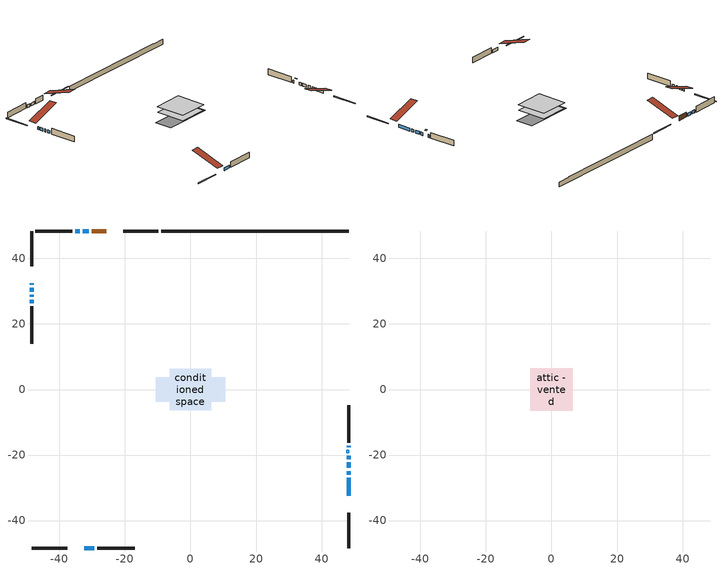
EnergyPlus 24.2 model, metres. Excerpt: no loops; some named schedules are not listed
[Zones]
conditioned space
 floor adiabatic (AdiabaticFloorConstruction): -6.36,-6.36 -6.36,6.36 6.36,6.36 6.36,-6.36 z0.36
 floor foundation (Slab1 construction): -10.55,-3.78 -10.55,3.78 10.55,3.78 10.55,-3.78 z-1.88
 wall outside (RimJoist1 construction): -9.84,48.39 -20.58,48.39 / -48.39,-48.39 -37.65,-48.39 / -48.39,48.39 -48.39,37.65 / 48.39,-48.39 48.39,-37.65 z0.36:0.66
 wall outside (AdiabaticWallConstruction 1): -25.76,48.39 -30.08,48.39 z0.36:2.39
 wall outside (AdiabaticWallConstruction): -31.01,48.39 -32.94,48.39 / 48.39,-32.47 48.39,-26.88 / 48.39,-25.95 48.39,-24.88 / 48.39,-23.96 48.39,-22.19 / 48.39,-21.27 48.39,-20.24 / -48.39,32.47 -48.39,32.02 / 48.39,-17.63 48.39,-17.18 / -33.87,48.39 -35.11,48.39 / -32.47,-48.39 -29.41,-48.39 / -48.39,31.09 -48.39,29.87 / -48.39,28.94 -48.39,28.37 / -48.39,27.44 -48.39,26.3 z0.36:1.58
 wall outside (Wall1 construction): -36.04,48.39 -47.46,48.39 / -28.48,-48.39 -17.06,-48.39 / -48.39,25.37 -48.39,13.95 / 48.39,-16.25 48.39,-4.83 z0.36:2.8
 wall foundation (FoundationWall1 construction): -8.91,48.39,-1.88 -8.91,48.39,0.36 42.66,48.39,0.36 42.66,48.39,0.17 48.39,48.39,0.17 48.39,48.39,-1.88
 window (WindowConstruction): -31.01,48.39 -32.94,48.39 z0.36:1.58
 window (WindowConstruction 6): 48.39,-32.47 48.39,-26.88 z0.36:1.58
 window (WindowConstruction 7): 48.39,-25.95 48.39,-24.89 z0.36:1.58
 window (WindowConstruction 8): 48.39,-23.96 48.39,-22.19 z0.36:1.58
 window (WindowConstruction 9): 48.39,-21.26 48.39,-20.24 z0.36:1.58
 window (WindowConstruction 10): -48.39,32.47 -48.39,32.02 z0.36:1.58
 window (WindowConstruction 11): 48.39,-17.62 48.39,-17.18 z0.36:1.58
 window (WindowConstruction 1): -33.87,48.39 -35.11,48.39 z0.36:1.58
 window (WindowConstruction 2): -32.47,-48.39 -29.41,-48.39 z0.36:1.58
 window (WindowConstruction 3): -48.39,31.09 -48.39,29.87 z0.36:1.58
 window (WindowConstruction 4): -48.39,28.94 -48.39,28.37 z0.36:1.58
 window (WindowConstruction 5): -48.39,27.44 -48.39,26.3 z0.36:1.58
 door (Door): -25.76,48.39 -30.08,48.39 z0.36:2.39
 ceiling adiabatic (AdiabaticFloorConstruction): 6.36,-6.36 6.36,6.36 -6.36,6.36 -6.36,-6.36 z0.36
 roof outside (AdiabaticRoofConstruction): 48.39,-18.55,2.8 47.67,-18.55,3.04 47.67,-19.31,3.04 48.39,-19.31,2.8
 skylight (SkylightConstruction): 48.39,-18.55,2.8 47.68,-18.55,3.04 47.68,-19.31,3.04 48.39,-19.31,2.8
attic - vented
 floor to conditioned space (Floor1 construction Reversed): -6.47,-6.47 -6.47,6.47 6.47,6.47 6.47,-6.47 z2.8
 roof outside (Roof1 construction): -24.84,48.39,2.8 -24.84,35.78,7 -21.51,35.78,7 -21.51,48.39,2.8; -33.4,-48.39,2.8 -33.4,-35.78,7 -36.72,-35.78,7 -36.72,-48.39,2.8; -48.39,33.4,2.8 -35.78,33.4,7 -35.78,36.72,7 -48.39,36.72,2.8; 48.39,-33.4,2.8 35.78,-33.4,7 35.78,-36.72,7 48.39,-36.72,2.8
[Building]
Building 1: Terrain=Suburbs
[Site:Location]
Regina Intl AP_SK: Latitude {deg}=50.43; Longitude {deg}=-104.67; Time Zone {hr}=-6; Elevation {m}=578; Keep Site Location Information=Yes
[Site:GroundTemperature:Shallow]
-2.28208, -4.75844, -4.95676, -3.7816, 0.936024, 5.63167, 9.70254, 12.2813, 12.5004, 10.403, 6.43594, 1.88434
[Site:WaterMainsTemperature]
Calculation Method=Schedule; Temperature Schedule=mains temperature schedule
[Material] Roughness=Rough; Thermal Absorptance=0.9
Name | Thickness {m} | Conductivity {W/m-K} | Density {kg/m3} | Specific Heat {J/kg-K} | Solar Absorptance | Visible Absorptance
asphalt or fiberglass shingles | 0.00635 | 0.162714 | 1121.4 | 1465.45 | 0.84 | 0.84
asphalt or fiberglass shingles 1 | 0.00635 | 0.162714 | 1121.4 | 1465.45 | 0.7 | 0.7
ceiling loosefill ins | 0.0846667 | 0.0480833 | 16.02 | 1046.75 | 0.7 | 0.7
ceiling stud and cavity | 0.1397 | 0.079977 | 65.682 | 1177.47 | 0.7 | 0.7
concrete 4.0 in. | 0.1016 | 1.803125 | 2242.8 | 837.4 | 0.7 | 0.7
concrete 8.0 in. | 0.2032 | 1.803125 | 2242.8 | 837.4 | 0.7 | 0.7
door material | 0.04445 | 0.0451087 | 512.64 | 1214.23 | 0.7 | 0.7
exterior vertical ins | 0.0215056 | 0.029427 | 32.04 | 1214.23 | 0.7 | 0.7
floor covering | 0.0127 | 0.0433444 | 54.468 | 1339.84 | 0.6 | 0.6
floor rigid ins; roof rigid ins; wall rigid ins 1 | 0.512978 | 0.029427 | 32.04 | 1214.23 | 0.7 | 0.7
floor stud and cavity | 0.1397 | 1.75129 | 37.0049 | 1207.88 | 0.7 | 0.7
furniture material conditioned space 1 | 0.1524 | 0.115458 | 640.8 | 1214.23 | 0.6 | 0.6
gypsum board | 0.0127 | 0.160291 | 801 | 837.4 | 0.6 | 0.6
gypsum board 1 | 0.0127 | 0.160291 | 801 | 837.4 | 0.7 | 0.7
osb sheathing 0.5 in. | 0.0127 | 0.115458 | 512.64 | 1214.23 | 0.7 | 0.7
osb sheathing 0.75 in. | 0.01905 | 0.115458 | 512.64 | 1214.23 | 0.7 | 0.7
osb sheathing 2.0 in. | 0.0508 | 0.115458 | 512.64 | 1214.23 | 0.7 | 0.7
rim joist rigid ins; wall rigid ins | 0.051816 | 0.029427 | 32.04 | 1214.23 | 0.7 | 0.7
rim joist stud and cavity | 0.0508 | 0.0439398 | 125.044 | 1163.47 | 0.6 | 0.6
roof stud and cavity | 0.18415 | 1.78685 | 37.0049 | 1207.88 | 0.6 | 0.6
wall stud and cavity | 0.1397 | 0.212138 | 139.0536 | 1170.24 | 0.7 | 0.7
wall stud and cavity 1 | 0.0889 | 0.380278 | 52.3479 | 1209.89 | 0.7 | 0.7
wall stud and cavity 2 | 0.0889 | 0.391764 | 83.0341 | 1211.67 | 0.7 | 0.7
wood siding | 0.0254 | 0.102417 | 544.68 | 1172.36 | 0 | 0
wood siding 1; wood siding 2; wood siding 3 | 0.0254 | 0.102417 | 544.68 | 1172.36 | 0.7 | 0.7
[WindowMaterial:SimpleGlazingSystem]
Name | U-Factor {W/m2-K} | Solar Heat Gain Coefficient
SkylightMaterial | 2.47563 | 0.5978
WindowMaterial | 2.17127 | 0.57
WindowMaterial 1 | 2.08155 | 0.6
WindowMaterial 10 | 3.1388 | 0.53
WindowMaterial 2 | 2.151962 | 0.58
WindowMaterial 3 | 2.9219 | 0.66
WindowMaterial 4 | 2.96164 | 0.62
WindowMaterial 5 | 2.92474 | 0.66
WindowMaterial 6 | 2.86625 | 0.71
WindowMaterial 7 | 2.927009 | 0.66
WindowMaterial 8 | 2.16275 | 0.57
WindowMaterial 9 | 2.92871 | 0.66
[Construction]
AdiabaticFloorConstruction: floor stud and cavity, floor rigid ins, osb sheathing 0.75 in., floor covering
AdiabaticRoofConstruction: asphalt or fiberglass shingles 1, roof rigid ins, osb sheathing 0.75 in., roof stud and cavity
AdiabaticWallConstruction: wood siding 2, wall rigid ins 1, wall stud and cavity 1, gypsum board
AdiabaticWallConstruction 1: wood siding 3, wall rigid ins 1, wall stud and cavity 1, gypsum board
Door: door material
Floor1 construction Reversed: gypsum board, ceiling stud and cavity, ceiling loosefill ins
FoundationWall1 construction: concrete 8.0 in., gypsum board 1
furniture construction conditioned space 1: furniture material conditioned space 1
PartitionWallConstruction: gypsum board, wall stud and cavity 2, gypsum board
RimJoist1 construction: wood siding 1, rim joist rigid ins, osb sheathing 2.0 in., rim joist stud and cavity
Roof1 construction: asphalt or fiberglass shingles
SkylightConstruction: SkylightMaterial
Slab1 construction: concrete 4.0 in.
Wall1 construction: wood siding, wall rigid ins, osb sheathing 0.5 in., wall stud and cavity, gypsum board
WindowConstruction: WindowMaterial
WindowConstruction 1: WindowMaterial 1
WindowConstruction 10; WindowConstruction 11: WindowMaterial 10
WindowConstruction 2: WindowMaterial 2
WindowConstruction 3: WindowMaterial 3
WindowConstruction 4: WindowMaterial 4
WindowConstruction 5: WindowMaterial 5
WindowConstruction 6: WindowMaterial 6
WindowConstruction 7: WindowMaterial 7
WindowConstruction 8: WindowMaterial 8
WindowConstruction 9: WindowMaterial 9
[Zone] Multiplier=1; Part of Total Floor Area=Yes
Name | Volume {m3}
attic - vented | 115.022
conditioned space | 803
[Space]
Name | Zone | Volume {m3}
attic - vented 1 | attic - vented | 115.022
conditioned space 1 | conditioned space | 803
[ZoneInfiltration:EffectiveLeakageArea]
infil attic - vented 1: Zone or Space=attic - vented 1; Schedule=Always On Discrete; Effective Air Leakage Area {cm2}=5295.17; Stack Coefficient=0.000292376; Wind Coefficient=1.15529e-05
[ZoneMixing]
whole house fan mix: Zone or Space=attic - vented; Schedule=Always On Continuous; Design Flow Rate Calculation Method=Flow/Zone; Design Flow Rate {m3/s}=0; Source Zone or Space=conditioned space
[SurfaceProperty:ExposedFoundationPerimeter]
Slab1: Exposed Perimeter Calculation Method=TotalExposedPerimeter; Total Exposed Perimeter {m}=57.302
[InternalMass] Zone or ZoneList=conditioned space; Space or SpaceList=conditioned space 1
Name | Construction | Surface Area {m2}
furniture mass conditioned space 1 | furniture construction conditioned space 1 | 128.488
partition wall mass | PartitionWallConstruction | 321.22
[Lights]
interior lighting: Zone or ZoneList or Space or SpaceList=conditioned space 1; Schedule=interior lighting schedule; Design Level Calculation Method=LightingLevel; Lighting Level {W}=343.2; Return Air Fraction=0; Fraction Radiant=0.6; Fraction Visible=0.2; Fraction Replaceable=1
[People]
occupants: Zone or ZoneList or Space or SpaceList=conditioned space 1; Number of People Schedule=occupants schedule; Number of People Calculation Method=People; Number of People=3; Fraction Radiant=0.314171; Sensible Heat Fraction=0.56303; Activity Level Schedule=occupants activity schedule; Carbon Dioxide Generation Rate {m3/s-W}=0; Enable ASHRAE 55 Comfort Warnings=No; Mean Radiant Temperature Calculation Type=EnclosureAveraged
[ElectricEquipment] Zone or ZoneList or Space or SpaceList=conditioned space 1; Design Level Calculation Method=EquipmentLevel
Name | Schedule | Design Level {W} | Fraction Latent | Fraction Radiant | Fraction Lost
clothes dryer | clothes dryer schedule | 140.772 | 0.015 | 0.081 | 0.85
clothes washer | clothes washer schedule | 32.1985 | 0.03 | 0.162 | 0.7
cooking range | cooking range schedule | 215.147 | 0.08 | 0.432 | 0.2
dishwasher | dishwasher schedule | 66.8632 | 0.3 | 0.18 | 0.4
fridge | fridge schedule | 72.9452 | 0 | 0.6 | 0
mech vent house fan | mech vent house fan schedule | 0 | 0 | 0 | 1
mech vent house fan cfis | mech vent house fan cfis schedule | 0 | 0 | 0 | 0
misc plug loads | misc plug loads schedule | 494.7 | 0.045 | 0.513 | 0.1
whole house fan | Always On Discrete | 0 | 0 | 0 | 1
[OtherEquipment] Zone or ZoneList or Space or SpaceList=conditioned space 1; Design Level Calculation Method=EquipmentLevel
Name | Fuel Type | Schedule | Design Level {W} | Fraction Latent | Fraction Radiant | Fraction Lost
clothes dryer 1 | Electricity | clothes dryer schedule | 0 | 0.015 | 0.081 | 0.85
cooking range 1 | Electricity | cooking range schedule | 0 | 0.08 | 0.432 | 0.2
general water use latent | None | general water use schedule | 62.594 | 1 | 0 | 0
general water use sensible | None | general water use schedule | -61.6891 | 0 | 0.6 | 0
mech vent house fan latent load | None | Always On Discrete | 0 | 1 | 0 | 0
mech vent house fan sensible load | None | Always On Discrete | 0 | 0 | 0 | 0
water heater energy adjustment1 | NaturalGas | Always On Discrete | 0.01 | 0 | 0 | 1
[ZoneInfiltration:DesignFlowRate] Zone or ZoneList or Space or SpaceList=conditioned space 1; Schedule=Always On Discrete; Design Flow Rate Calculation Method=Flow/Zone; Design Flow Rate {m3/s}=0
infil flow; natural vent flow; whole house fan flow
[AvailabilityManager:Scheduled]
central ac and furnace airloop Availability Manager: Schedule=Always On Discrete
[Foundation:Kiva]
Foundation Kiva 1: Initial Indoor Air Temperature {C}=21; Wall Height Above Grade {m}=0.359999; Wall Depth Below Slab {m}=0.2032; Custom Block Material Name 1=exterior vertical ins; Custom Block Depth 1 {m}=2.24001; Custom Block X Position 1 {m}=0.2159; Custom Block Z Position 1 {m}=0
[Foundation:Kiva:Settings]
Soil Conductivity {W/m-K}=0.849921; Soil Density {kg/m3}=1842.3; Soil Specific Heat {J/kg-K}=418.7; Ground Solar Absorptivity=0.9; Ground Thermal Absorptivity=0.9; Ground Surface Roughness {m}=0.03; Far-Field Width {m}=40; Deep-Ground Boundary Condition=ZeroFlux; Deep-Ground Depth {m}=40; Minimum Cell Dimension {m}=0.2; Maximum Cell Growth Coefficient=3; Simulation Timestep=Timestep
[Exterior:Lights]
exterior lighting: Schedule=exterior lighting schedule; Design Level {W}=75.6
[EnergyManagementSystem:GlobalVariable]
central_ac_and_furnace_airloop_Fan_RTF
infil_program_Qfan
infil_program_Qinf
natural_vent_program_Qnv
natural_vent_program_Qwhf
[EnergyManagementSystem:Sensor]
Name | Output:Variable or Output:Meter Index Key | Output:Variable or Output:Meter
airflow_gain | infil flow | Infiltration Sensible Heat Gain Energy
airflow_gain_1 | natural vent flow | Infiltration Sensible Heat Gain Energy
airflow_gain_2 | whole house fan flow | Infiltration Sensible Heat Gain Energy
airflow_loss | infil flow | Infiltration Sensible Heat Loss Energy
airflow_loss_1 | natural vent flow | Infiltration Sensible Heat Loss Energy
airflow_loss_2 | whole house fan flow | Infiltration Sensible Heat Loss Energy
clg_load_cond |  | Cooling:EnergyTransfer:Zone:CONDITIONED SPACE
clg_sp_s; clg_sp_s_1 | cooling setpoint | Schedule Value
clothes_dryer_exhaust_0_sch_s | clothes dryer exhaust 0 schedule | Schedule Value
cool_season | cooling season schedule | Schedule Value
htg_load_cond |  | Heating:EnergyTransfer:Zone:CONDITIONED SPACE
htg_sp_s; htg_sp_s_1 | heating setpoint | Schedule Value
ig_ee_conv | clothes dryer | Electric Equipment Convective Heating Energy
ig_ee_conv_2 | cooking range | Electric Equipment Convective Heating Energy
ig_ee_conv_4 | fridge | Electric Equipment Convective Heating Energy
ig_ee_conv_5 | misc plug loads | Electric Equipment Convective Heating Energy
ig_ee_conv_6 | whole house fan | Electric Equipment Convective Heating Energy
ig_ee_rad | clothes dryer | Electric Equipment Radiant Heating Energy
ig_ee_rad_2 | cooking range | Electric Equipment Radiant Heating Energy
ig_ee_rad_4 | fridge | Electric Equipment Radiant Heating Energy
ig_ee_rad_5 | misc plug loads | Electric Equipment Radiant Heating Energy
ig_ee_rad_6 | whole house fan | Electric Equipment Radiant Heating Energy
ig_lgt_conv | interior lighting | Lights Convective Heating Energy
ig_lgt_rad | interior lighting | Lights Radiant Heating Energy
ig_lgt_vis | interior lighting | Lights Visible Radiation Heating Energy
ig_oe_conv | clothes dryer 1 | Other Equipment Convective Heating Energy
ig_oe_conv_1 | cooking range 1 | Other Equipment Convective Heating Energy
ig_oe_conv_2 | general water use latent | Other Equipment Convective Heating Energy
ig_oe_conv_3 | general water use sensible | Other Equipment Convective Heating Energy
ig_oe_conv_4 | water heater energy adjustment1 | Other Equipment Convective Heating Energy
ig_oe_rad | clothes dryer 1 | Other Equipment Radiant Heating Energy
ig_oe_rad_1 | cooking range 1 | Other Equipment Radiant Heating Energy
ig_oe_rad_2 | general water use latent | Other Equipment Radiant Heating Energy
ig_oe_rad_3 | general water use sensible | Other Equipment Radiant Heating Energy
ig_oe_rad_4 | water heater energy adjustment1 | Other Equipment Radiant Heating Energy
ig_ppl_conv | occupants | People Convective Heating Energy
ig_ppl_rad | occupants | People Radiant Heating Energy
im_conv | furniture mass conditioned space 1 | Surface Inside Face Convection Heat Gain Energy
im_conv_1 | partition wall mass | Surface Inside Face Convection Heat Gain Energy
im_ig | furniture mass conditioned space 1 | Surface Inside Face Internal Gains Radiation Heat Gain Energy
im_ig_1 | partition wall mass | Surface Inside Face Internal Gains Radiation Heat Gain Energy
im_lgt | furniture mass conditioned space 1 | Surface Inside Face Lights Radiation Heat Gain Energy
im_lgt_1 | partition wall mass | Surface Inside Face Lights Radiation Heat Gain Energy
im_sol | furniture mass conditioned space 1 | Surface Inside Face Solar Radiation Heat Gain Energy
im_sol_1 | partition wall mass | Surface Inside Face Solar Radiation Heat Gain Energy
im_surf | furniture mass conditioned space 1 | Surface Inside Face Net Surface Thermal Radiation Heat Gain Energy
im_surf_1 | partition wall mass | Surface Inside Face Net Surface Thermal Radiation Heat Gain Energy
mv_conv | mech vent house fan | Electric Equipment Convective Heating Energy
mv_conv_1 | mech vent house fan cfis | Electric Equipment Convective Heating Energy
mv_conv_2 | mech vent house fan latent load | Other Equipment Convective Heating Energy
mv_conv_3 | mech vent house fan sensible load | Other Equipment Convective Heating Energy
mv_rad | mech vent house fan | Electric Equipment Radiant Heating Energy
mv_rad_1 | mech vent house fan cfis | Electric Equipment Radiant Heating Energy
mv_rad_2 | mech vent house fan latent load | Other Equipment Radiant Heating Energy
mv_rad_3 | mech vent house fan sensible load | Other Equipment Radiant Heating Energy
natural_vent_s | natural vent schedule | Schedule Value
out_pb_s |  | Site Outdoor Air Barometric Pressure
out_wt_s |  | Site Outdoor Air Humidity Ratio
site_vw_s |  | Site Wind Speed
ss_back_out | Window1 | Surface Window Shortwave from Zone Back Out Window Heat Transfer Rate
ss_back_out_1 | Window10 | Surface Window Shortwave from Zone Back Out Window Heat Transfer Rate
ss_back_out_10 | Window7 | Surface Window Shortwave from Zone Back Out Window Heat Transfer Rate
ss_back_out_11 | Window8 | Surface Window Shortwave from Zone Back Out Window Heat Transfer Rate
ss_back_out_12 | Window9 | Surface Window Shortwave from Zone Back Out Window Heat Transfer Rate
ss_back_out_2 | Window11 | Surface Window Shortwave from Zone Back Out Window Heat Transfer Rate
ss_back_out_3 | Window12 | Surface Window Shortwave from Zone Back Out Window Heat Transfer Rate
ss_back_out_4 | Window14 | Surface Window Shortwave from Zone Back Out Window Heat Transfer Rate
ss_back_out_5 | Window15 | Surface Window Shortwave from Zone Back Out Window Heat Transfer Rate
ss_back_out_6 | Window16 | Surface Window Shortwave from Zone Back Out Window Heat Transfer Rate
ss_back_out_7 | Window18 | Surface Window Shortwave from Zone Back Out Window Heat Transfer Rate
ss_back_out_8 | Window3 | Surface Window Shortwave from Zone Back Out Window Heat Transfer Rate
ss_back_out_9 | Window4 | Surface Window Shortwave from Zone Back Out Window Heat Transfer Rate
ss_conv | Door1 | Surface Inside Face Convection Heat Gain Energy
ss_conv_1 | Window1 | Surface Inside Face Convection Heat Gain Energy
ss_conv_10 | Window4 | Surface Inside Face Convection Heat Gain Energy
ss_conv_11 | Window7 | Surface Inside Face Convection Heat Gain Energy
ss_conv_12 | Window8 | Surface Inside Face Convection Heat Gain Energy
ss_conv_13 | Window9 | Surface Inside Face Convection Heat Gain Energy
ss_conv_2 | Window10 | Surface Inside Face Convection Heat Gain Energy
ss_conv_3 | Window11 | Surface Inside Face Convection Heat Gain Energy
ss_conv_4 | Window12 | Surface Inside Face Convection Heat Gain Energy
ss_conv_5 | Window14 | Surface Inside Face Convection Heat Gain Energy
ss_conv_6 | Window15 | Surface Inside Face Convection Heat Gain Energy
ss_conv_7 | Window16 | Surface Inside Face Convection Heat Gain Energy
ss_conv_8 | Window18 | Surface Inside Face Convection Heat Gain Energy
ss_conv_9 | Window3 | Surface Inside Face Convection Heat Gain Energy
ss_ig | Door1 | Surface Inside Face Internal Gains Radiation Heat Gain Energy
ss_ig_1 | Window1 | Surface Inside Face Internal Gains Radiation Heat Gain Energy
ss_ig_10 | Window4 | Surface Inside Face Internal Gains Radiation Heat Gain Energy
ss_ig_11 | Window7 | Surface Inside Face Internal Gains Radiation Heat Gain Energy
ss_ig_12 | Window8 | Surface Inside Face Internal Gains Radiation Heat Gain Energy
ss_ig_13 | Window9 | Surface Inside Face Internal Gains Radiation Heat Gain Energy
ss_ig_2 | Window10 | Surface Inside Face Internal Gains Radiation Heat Gain Energy
ss_ig_3 | Window11 | Surface Inside Face Internal Gains Radiation Heat Gain Energy
ss_ig_4 | Window12 | Surface Inside Face Internal Gains Radiation Heat Gain Energy
ss_ig_5 | Window14 | Surface Inside Face Internal Gains Radiation Heat Gain Energy
ss_ig_6 | Window15 | Surface Inside Face Internal Gains Radiation Heat Gain Energy
ss_ig_7 | Window16 | Surface Inside Face Internal Gains Radiation Heat Gain Energy
ss_ig_8 | Window18 | Surface Inside Face Internal Gains Radiation Heat Gain Energy
ss_ig_9 | Window3 | Surface Inside Face Internal Gains Radiation Heat Gain Energy
ss_lgt | Door1 | Surface Inside Face Lights Radiation Heat Gain Energy
ss_sol | Door1 | Surface Inside Face Solar Radiation Heat Gain Energy
ss_surf | Door1 | Surface Inside Face Net Surface Thermal Radiation Heat Gain Energy
ss_surf_1 | Window1 | Surface Inside Face Net Surface Thermal Radiation Heat Gain Energy
ss_surf_10 | Window4 | Surface Inside Face Net Surface Thermal Radiation Heat Gain Energy
ss_surf_11 | Window7 | Surface Inside Face Net Surface Thermal Radiation Heat Gain Energy
ss_surf_12 | Window8 | Surface Inside Face Net Surface Thermal Radiation Heat Gain Energy
ss_surf_13 | Window9 | Surface Inside Face Net Surface Thermal Radiation Heat Gain Energy
ss_surf_2 | Window10 | Surface Inside Face Net Surface Thermal Radiation Heat Gain Energy
ss_surf_3 | Window11 | Surface Inside Face Net Surface Thermal Radiation Heat Gain Energy
ss_surf_4 | Window12 | Surface Inside Face Net Surface Thermal Radiation Heat Gain Energy
ss_surf_5 | Window14 | Surface Inside Face Net Surface Thermal Radiation Heat Gain Energy
ss_surf_6 | Window15 | Surface Inside Face Net Surface Thermal Radiation Heat Gain Energy
ss_surf_7 | Window16 | Surface Inside Face Net Surface Thermal Radiation Heat Gain Energy
ss_surf_8 | Window18 | Surface Inside Face Net Surface Thermal Radiation Heat Gain Energy
ss_surf_9 | Window3 | Surface Inside Face Net Surface Thermal Radiation Heat Gain Energy
ss_trans_in | Window1 | Surface Window Transmitted Solar Radiation Rate
ss_trans_in_1 | Window10 | Surface Window Transmitted Solar Radiation Rate
ss_trans_in_10 | Window7 | Surface Window Transmitted Solar Radiation Rate
ss_trans_in_11 | Window8 | Surface Window Transmitted Solar Radiation Rate
ss_trans_in_12 | Window9 | Surface Window Transmitted Solar Radiation Rate
ss_trans_in_2 | Window11 | Surface Window Transmitted Solar Radiation Rate
ss_trans_in_3 | Window12 | Surface Window Transmitted Solar Radiation Rate
ss_trans_in_4 | Window14 | Surface Window Transmitted Solar Radiation Rate
ss_trans_in_5 | Window15 | Surface Window Transmitted Solar Radiation Rate
ss_trans_in_6 | Window16 | Surface Window Transmitted Solar Radiation Rate
ss_trans_in_7 | Window18 | Surface Window Transmitted Solar Radiation Rate
ss_trans_in_8 | Window3 | Surface Window Transmitted Solar Radiation Rate
ss_trans_in_9 | Window4 | Surface Window Transmitted Solar Radiation Rate
ss_trans_out | Window1 | Surface Inside Face Initial Transmitted Diffuse Transmitted Out Window Solar Radiation Rate
ss_trans_out_1 | Window10 | Surface Inside Face Initial Transmitted Diffuse Transmitted Out Window Solar Radiation Rate
ss_trans_out_10 | Window7 | Surface Inside Face Initial Transmitted Diffuse Transmitted Out Window Solar Radiation Rate
ss_trans_out_11 | Window8 | Surface Inside Face Initial Transmitted Diffuse Transmitted Out Window Solar Radiation Rate
ss_trans_out_12 | Window9 | Surface Inside Face Initial Transmitted Diffuse Transmitted Out Window Solar Radiation Rate
ss_trans_out_2 | Window11 | Surface Inside Face Initial Transmitted Diffuse Transmitted Out Window Solar Radiation Rate
ss_trans_out_3 | Window12 | Surface Inside Face Initial Transmitted Diffuse Transmitted Out Window Solar Radiation Rate
ss_trans_out_4 | Window14 | Surface Inside Face Initial Transmitted Diffuse Transmitted Out Window Solar Radiation Rate
ss_trans_out_5 | Window15 | Surface Inside Face Initial Transmitted Diffuse Transmitted Out Window Solar Radiation Rate
ss_trans_out_6 | Window16 | Surface Inside Face Initial Transmitted Diffuse Transmitted Out Window Solar Radiation Rate
ss_trans_out_7 | Window18 | Surface Inside Face Initial Transmitted Diffuse Transmitted Out Window Solar Radiation Rate
ss_trans_out_8 | Window3 | Surface Inside Face Initial Transmitted Diffuse Transmitted Out Window Solar Radiation Rate
ss_trans_out_9 | Window4 | Surface Inside Face Initial Transmitted Diffuse Transmitted Out Window Solar Radiation Rate
s_conv | Floor1 | Surface Inside Face Convection Heat Gain Energy
s_conv_1 | FoundationWall1 | Surface Inside Face Convection Heat Gain Energy
s_conv_10 | Wall1:180 | Surface Inside Face Convection Heat Gain Energy
s_conv_11 | Wall1:270 | Surface Inside Face Convection Heat Gain Energy
s_conv_12 | Wall1:90 | Surface Inside Face Convection Heat Gain Energy
s_conv_2 | inferred conditioned ceiling | Surface Inside Face Convection Heat Gain Energy
s_conv_3 | inferred conditioned floor | Surface Inside Face Convection Heat Gain Energy
s_conv_4 | RimJoist1:0 | Surface Inside Face Convection Heat Gain Energy
s_conv_5 | RimJoist1:180 | Surface Inside Face Convection Heat Gain Energy
s_conv_6 | RimJoist1:270 | Surface Inside Face Convection Heat Gain Energy
s_conv_7 | RimJoist1:90 | Surface Inside Face Convection Heat Gain Energy
s_conv_8 | Slab1 | Surface Inside Face Convection Heat Gain Energy
s_conv_9 | Wall1:0 | Surface Inside Face Convection Heat Gain Energy
s_ig | Floor1 | Surface Inside Face Internal Gains Radiation Heat Gain Energy
s_ig_1 | FoundationWall1 | Surface Inside Face Internal Gains Radiation Heat Gain Energy
s_ig_10 | Wall1:180 | Surface Inside Face Internal Gains Radiation Heat Gain Energy
s_ig_11 | Wall1:270 | Surface Inside Face Internal Gains Radiation Heat Gain Energy
s_ig_12 | Wall1:90 | Surface Inside Face Internal Gains Radiation Heat Gain Energy
s_ig_2 | inferred conditioned ceiling | Surface Inside Face Internal Gains Radiation Heat Gain Energy
s_ig_3 | inferred conditioned floor | Surface Inside Face Internal Gains Radiation Heat Gain Energy
s_ig_4 | RimJoist1:0 | Surface Inside Face Internal Gains Radiation Heat Gain Energy
s_ig_5 | RimJoist1:180 | Surface Inside Face Internal Gains Radiation Heat Gain Energy
s_ig_6 | RimJoist1:270 | Surface Inside Face Internal Gains Radiation Heat Gain Energy
s_ig_7 | RimJoist1:90 | Surface Inside Face Internal Gains Radiation Heat Gain Energy
s_ig_8 | Slab1 | Surface Inside Face Internal Gains Radiation Heat Gain Energy
